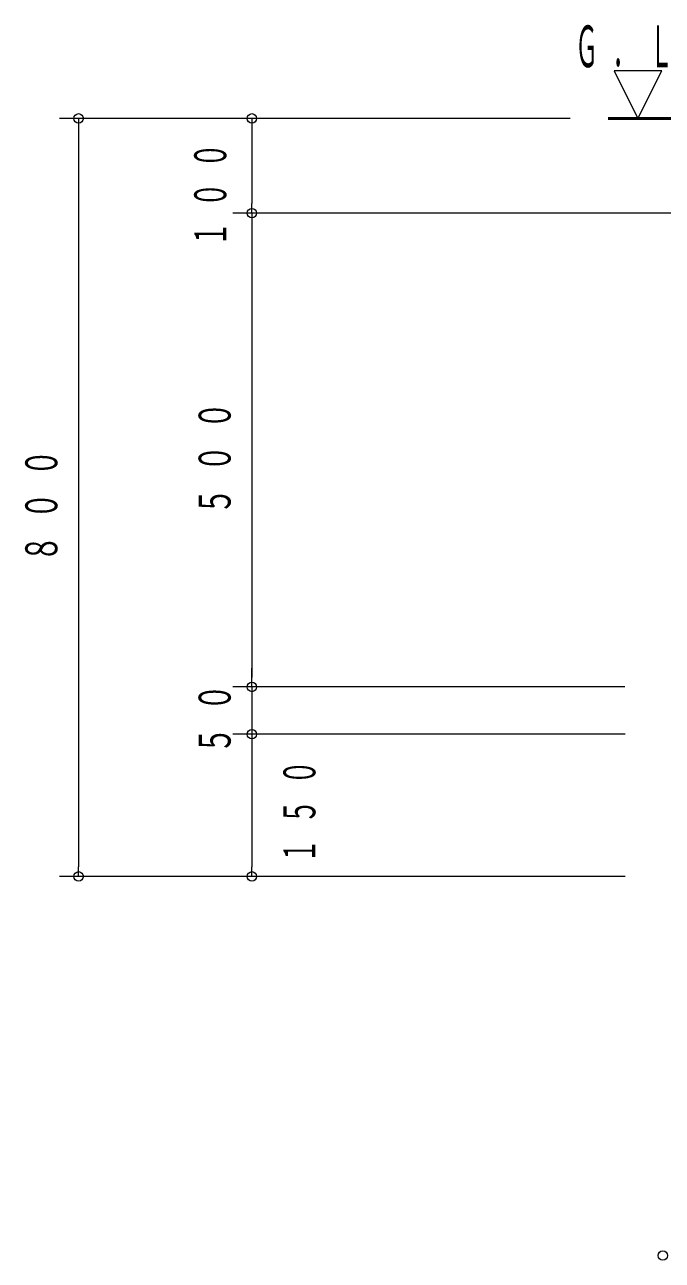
# Model space of a CAD drawing. Units: millimetres on the paper. Extents: x 6 to 426, y -599 to 292.
# Drawn here: x 108.1 to 141.7, y -544.7 to -479.5 of the extents above; entities that cross this region are included whole.
import ezdxf

# ---------------------------------------------------------------- set-up
doc = ezdxf.new("R2010")
doc.units = ezdxf.units.MM
doc.layers.add('0_2', color=7, linetype='Continuous', lineweight=13)
doc.styles.add('ＭＳ ゴシック', font='')
doc.styles.get('ＭＳ ゴシック').set_extended_font_data('MS Gothic')

msp = doc.modelspace()

# ---------------------------------------------------------------- linework, layer by layer
at = {"layer": '0_2'}
for p, q in [((141.703, -481.984), (139.203, -481.984)), ((139.203, -481.984), (140.453, -484.484)), ((140.453, -484.484), (141.703, -481.984)), ((136.876, -484.484), (109.968, -484.484)), ((110.968, -484.484), (110.968, -484.984)), ((110.968, -484.984), (110.968, -523.979)), ((136.876, -484.484), (119.104, -484.484)), ((120.104, -484.484), (120.104, -484.984)), ((120.104, -484.984), (120.104, -488.984)), ((142.263, -489.484), (119.104, -489.484)), ((136.87, -489.484), (119.104, -489.484)), ((120.104, -489.484), (120.104, -488.984)), ((120.104, -489.484), (120.104, -489.984)), ((120.104, -489.984), (120.104, -513.984)), ((120.104, -513.984), (120.104, -513.484)), ((120.104, -514.484), (120.104, -513.984)), ((120.104, -514.484), (120.104, -513.984)), ((139.763, -514.484), (119.104, -514.484)), ((139.763, -514.484), (119.104, -514.484)), ((120.104, -514.484), (120.104, -516.979)), ((139.769, -516.979), (119.104, -516.979)), ((139.769, -516.979), (119.104, -516.979)), ((120.104, -516.979), (120.104, -517.479)), ((120.104, -516.979), (120.104, -517.479)), ((120.104, -517.479), (120.104, -517.979)), ((120.104, -517.479), (120.104, -523.979)), ((110.968, -524.479), (110.968, -523.979)), ((120.104, -524.479), (120.104, -523.979)), ((139.769, -524.479), (109.968, -524.479)), ((139.769, -524.479), (119.104, -524.479))]:
    msp.add_line(p, q, dxfattribs=at)
at = {"layer": '0_2', "lineweight": 50}
msp.add_line((138.876, -484.484), (150.763, -484.484), dxfattribs=at)
at = {"layer": '0_2'}
for centre in [(110.968, -484.484), (120.104, -484.484), (120.104, -489.484), (120.104, -489.484), (120.104, -514.484), (120.104, -514.484), (120.104, -516.979), (120.104, -516.979), (110.968, -524.479), (120.104, -524.479), (141.763, -544.484)]:
    msp.add_circle(centre, 0.25, dxfattribs=at)

# ---------------------------------------------------------------- texts
at = {"layer": '0_2', "insert": (137.152, -481.822), "char_height": 2.199, "attachment_point": 7, "style": 'ＭＳ ゴシック'}
msp.add_mtext('\\T1.64;\\W0.4;Ｇ．Ｌ．', dxfattribs=at)
at = {"layer": '0_2', "char_height": 1.686, "attachment_point": 5, "rotation": 90, "style": 'ＭＳ ゴシック'}
for s, insert in [('\\T1.64;\\W0.55;１００', (117.922, -488.112)), ('\\T1.64;\\W0.6;５００', (118.154, -501.984)), ('\\T1.64;\\W0.6;８００', (109.018, -504.482)), ('\\T1.64;\\W0.6;５０', (118.154, -515.732)), ('\\T1.64;\\W0.55;１５０', (122.62, -520.663))]:
    msp.add_mtext(s, dxfattribs=dict(at, insert=insert))

doc.saveas('drawing.dxf')
